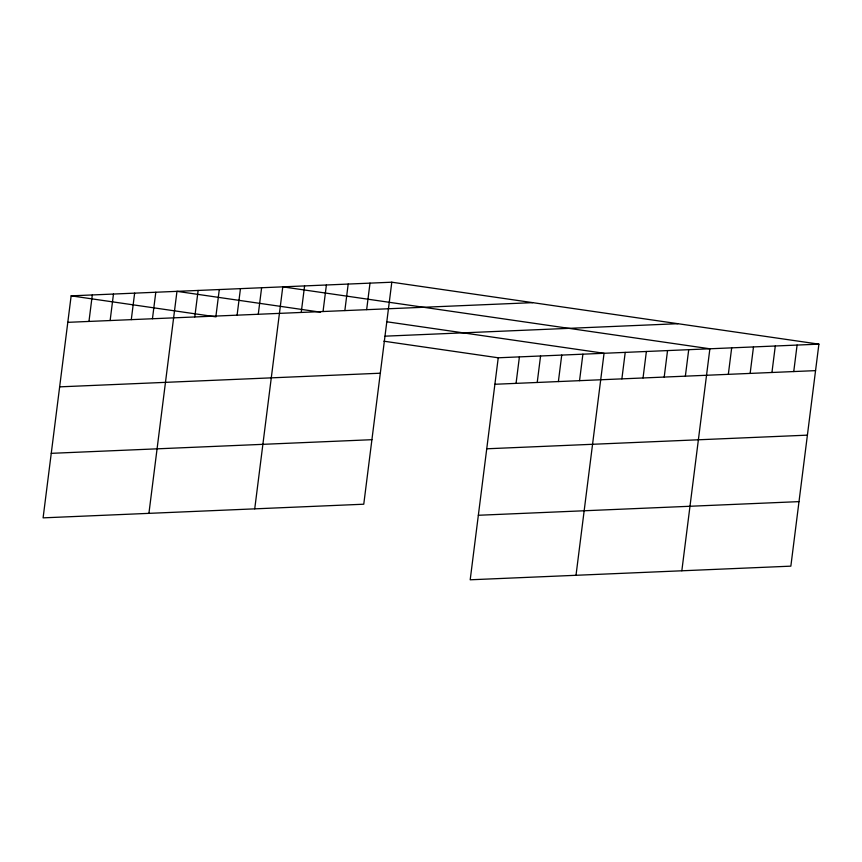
<?xml version="1.0" encoding="UTF-8"?>
<svg xmlns="http://www.w3.org/2000/svg" width="862" height="862" viewBox="0 0 862 862"><rect width="100%" height="100%" fill="white"/><g stroke="black" fill="none" stroke-linecap="round" stroke-linejoin="round"><path stroke-width="1.29" d="M391.801 282.208L71.147 295.849L43.1 517.857L363.764 504.216L391.801 282.208L818.9 344.143L790.853 566.151L470.199 579.792L498.236 357.784L818.9 344.143M88.969 321.429L92.309 294.955M110.131 320.535L113.472 294.05M131.293 319.63L134.634 293.145M152.455 318.735L155.796 292.25M148.921 513.353L176.969 291.345L320.545 312.173M194.78 316.925L198.131 290.451M215.942 316.031L219.293 289.546M237.104 315.126L240.455 288.651M258.277 314.231L261.617 287.746M254.732 508.849L282.779 286.852L709.879 348.787L681.831 570.784M301.237 312.4L304.588 285.915M323.045 311.473L326.396 284.988M344.854 310.546L348.194 284.061M366.652 309.62L370.003 283.135M516.058 383.364L519.409 356.89M537.22 382.469L540.571 355.984M558.382 381.564L561.733 355.09M579.544 380.67L582.895 354.185M576.01 575.288L604.057 353.28L386.553 321.741M621.879 378.871L625.219 352.386M643.041 377.965L646.381 351.48M664.203 377.071L667.544 350.586M685.365 376.166L688.716 349.681M728.336 374.334L731.676 347.86M750.145 373.408L753.485 346.933M771.943 372.481L775.294 345.996M793.751 371.554L797.091 345.069M67.796 322.334L532.748 302.648M385.077 336.169L677.963 323.703M59.65 386.855L380.314 373.214M494.896 384.269L815.56 370.628M51.246 453.337L371.91 439.695M486.739 448.79L807.403 435.148M478.345 515.271L799.009 501.63M71.147 295.849L216.05 316.86M383.892 341.201L498.236 357.784"/></g></svg>
